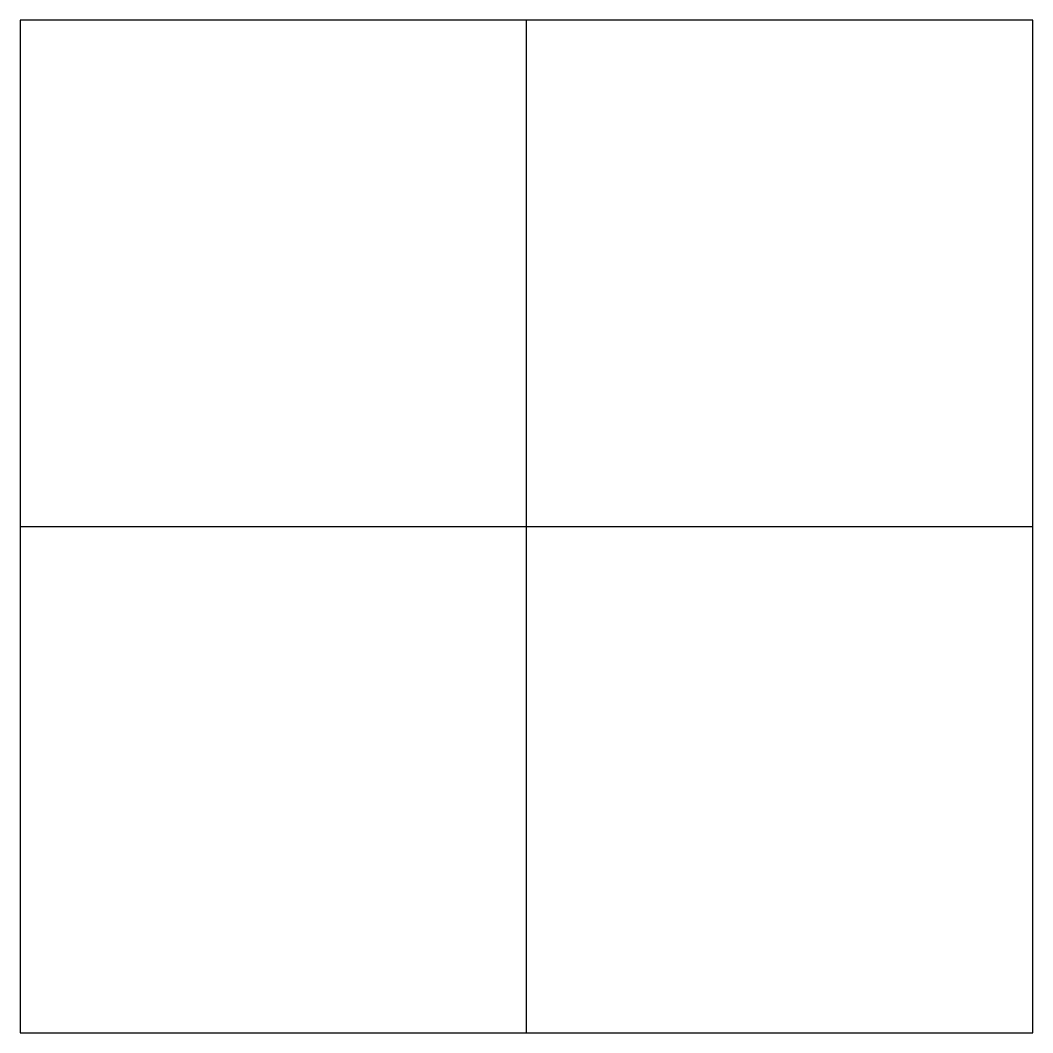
# Model space of a CAD drawing. Extents: x -1.58 to 1.58, y -1.58 to 1.58.
import ezdxf

# ---------------------------------------------------------------- set-up
doc = ezdxf.new("R2010")
doc.units = 0
doc.layers.add('DÉFAUT', color=18, linetype='CONTINUOUS')

msp = doc.modelspace()

# ---------------------------------------------------------------- linework, layer by layer
at = {"layer": 'DÉFAUT'}
for p, q in [((1.58, 1.58), (-1.58, 1.58)), ((-1.58, 1.58), (-1.58, 1.58, 0.37)), ((1.58, 1.58, 0.37), (-1.58, 1.58, 0.37)), ((-1.58, 1.58), (-1.58, -1.58)), ((-1.58, 1.58, 0.37), (-1.58, -1.58, 0.37)), ((1.58, 1.58, 0.185), (-1.58, 1.58, 0.185)), ((-1.58, 1.58, 0.185), (-1.58, -1.58, 0.185)), ((0, 1.58), (0, 1.58, 0.37)), ((0, -1.58), (0, 1.58)), ((0, -1.58, 0.37), (0, 1.58, 0.37)), ((1.58, -1.58), (1.58, 1.58)), ((1.58, 1.58), (1.58, 1.58, 0.37)), ((1.58, -1.58, 0.37), (1.58, 1.58, 0.37)), ((1.58, -1.58, 0.185), (1.58, 1.58, 0.185)), ((-1.58, 0), (-1.58, 0, 0.37)), ((-1.58, 0), (1.58, 0)), ((-1.58, 0, 0.37), (1.58, 0, 0.37)), ((1.58, 0), (1.58, 0, 0.37)), ((-1.58, -1.58), (1.58, -1.58)), ((-1.58, -1.58, 0.37), (1.58, -1.58, 0.37)), ((-1.58, -1.58), (-1.58, -1.58, 0.37)), ((-1.58, -1.58, 0.185), (1.58, -1.58, 0.185)), ((0, -1.58), (0, -1.58, 0.37)), ((1.58, -1.58), (1.58, -1.58, 0.37))]:
    msp.add_line(p, q, dxfattribs=at)

doc.saveas('drawing.dxf')
